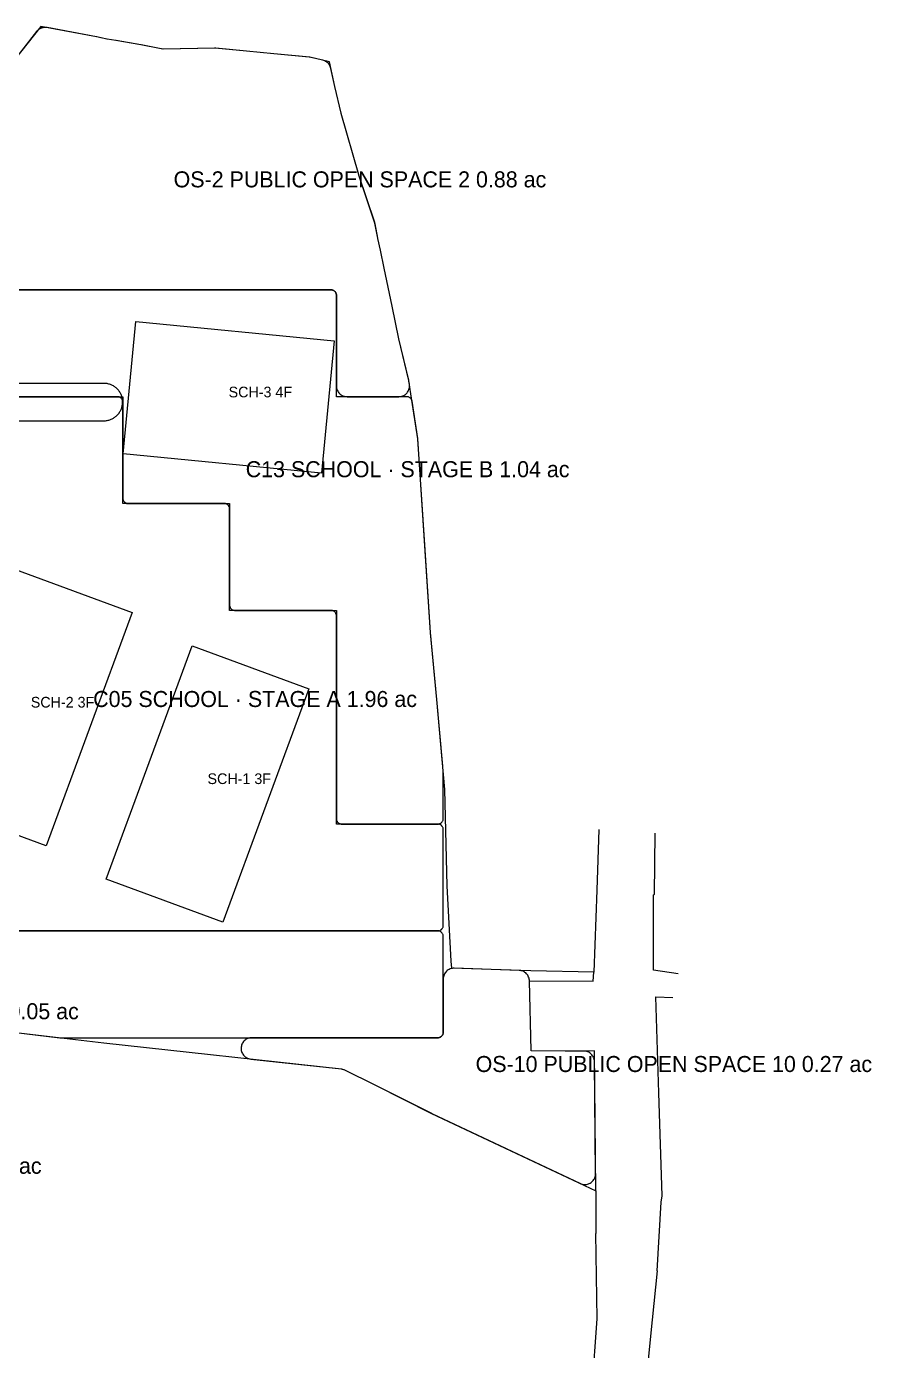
# Model space of a CAD drawing. Extents: x 32 to 940, y -21 to 684.
# Drawn here: x 782 to 940.2, y 271.4 to 519.3 of the extents above; entities that cross this region are included whole.
import ezdxf

# ---------------------------------------------------------------- set-up
doc = ezdxf.new("R2010")
doc.units = 0
for name, color, linetype, lineweight in [('BUILDING-SCHOOL', 5, 'Continuous', 0), ('GREEN-RC', 3, 'Continuous', 0), ('ROAD-EXISTING', 2, 'Continuous', 0), ('ROAD-SECONDARY', 1, 'Continuous', 0), ('SITE-BOUNDARY', 7, 'Continuous', 0), ('TEXT-PLOT', 7, 'Continuous', 0), ('TEXT-ZONE', 7, 'Continuous', 0), ('ZONE-SCHOOL', 5, 'Continuous', 0), ('ZONE-VILLAS', 2, 'Continuous', 0)]:
    doc.layers.add(name, color=color, linetype=linetype, lineweight=lineweight)

msp = doc.modelspace()

# ---------------------------------------------------------------- linework, layer by layer
at = {"layer": 'BUILDING-SCHOOL'}
for points in [[(837.18, 435.68), (800.03, 439.3), (802.45, 464.07), (839.6, 460.45)], [(801.73, 409.63), (785.65, 365.94), (763.8, 373.98), (779.88, 417.68)], [(834.82, 395.32), (818.74, 351.63), (796.89, 359.67), (812.98, 403.36)]]:
    msp.add_lwpolyline(points, close=True, dxfattribs=at)
at = {"layer": 'GREEN-RC'}
msp.add_lwpolyline([(765.06, 470), (838.98, 470), (839.02, 470), (839.05, 470), (839.15, 469.99), (839.24, 469.97), (839.34, 469.94), (839.43, 469.9), (839.51, 469.86), (839.59, 469.8), (839.67, 469.74), (839.74, 469.67), (839.8, 469.6), (839.86, 469.51), (839.9, 469.43), (839.94, 469.34), (839.97, 469.24), (839.99, 469.15), (840, 469.05), (840, 469.02), (840, 468.98), (840, 452), (840.01, 451.8), (840.04, 451.61), (840.09, 451.42), (840.15, 451.23), (840.24, 451.06), (840.34, 450.89), (840.45, 450.73), (840.59, 450.59), (840.73, 450.45), (840.89, 450.34), (841.06, 450.24), (841.23, 450.15), (841.42, 450.09), (841.61, 450.04), (841.8, 450.01), (842, 450), (851.69, 450), (851.88, 450.01), (852.08, 450.04), (852.26, 450.08), (852.45, 450.15), (852.62, 450.23), (852.79, 450.33), (852.94, 450.44), (853.09, 450.57), (853.22, 450.71), (853.34, 450.86), (853.44, 451.02), (853.52, 451.2), (853.59, 451.38), (853.64, 451.56), (853.68, 451.75), (853.69, 451.95), (853.69, 452.14), (853.66, 452.33), (853.56, 452.94), (853.54, 453.07), (851.69, 460.82), (851.69, 460.82), (851.69, 460.83), (851.69, 460.83), (851.69, 460.84), (851.68, 460.85), (851.68, 460.85), (851.68, 460.86), (850.46, 466.95), (850.46, 466.97), (848.97, 474.06), (848.97, 474.06), (848.26, 477.42), (848.25, 477.46), (847.74, 479.64), (847.74, 479.65), (847.74, 479.66), (847.74, 479.66), (847.74, 479.67), (847.74, 479.68), (847.74, 479.68), (847.73, 479.69), (847.24, 482.34), (847.17, 482.61), (844.21, 491.47), (844.21, 491.48), (844.21, 491.49), (844.21, 491.49), (844.21, 491.5), (844.2, 491.51), (844.2, 491.51), (844.2, 491.52), (840.88, 503.02), (840.87, 503.03), (840.87, 503.04), (840.87, 503.05), (840.87, 503.05), (840.87, 503.06), (840.86, 503.06), (840.86, 503.07), (840.86, 503.07), (839.69, 508.08), (839.69, 508.08), (839.69, 508.09), (839.69, 508.09), (839.69, 508.1), (838.96, 511.46), (838.91, 511.64), (838.85, 511.82), (838.76, 511.98), (838.67, 512.15), (838.55, 512.3), (838.43, 512.44), (838.29, 512.57), (838.14, 512.68), (837.98, 512.78), (837.81, 512.86), (837.64, 512.93), (837.46, 512.98), (835.18, 513.51), (834.92, 513.55), (834.92, 513.55), (828.27, 514.18), (828.27, 514.18), (823.17, 514.68), (823.16, 514.68), (817.43, 515.25), (817.19, 515.26), (807.58, 515.05), (807.55, 515.05), (807.54, 515.05), (807.54, 515.05), (807.53, 515.05), (807.5, 515.06), (807.22, 515.11), (807.21, 515.11), (807.21, 515.11), (807.21, 515.11), (807.19, 515.11), (807.19, 515.11), (807.18, 515.11), (807.18, 515.11), (803.43, 515.88), (803.37, 515.89), (798.74, 516.7), (798.69, 516.71), (797.05, 516.95), (797.05, 516.95), (797.04, 516.95), (797.03, 516.95), (797.02, 516.95), (797.02, 516.96), (797.01, 516.96), (796.99, 516.96), (795.92, 517.19), (795.9, 517.19), (795.1, 517.35), (795.07, 517.36), (785.8, 519.09), (785.61, 519.11), (785.41, 519.12), (785.21, 519.11), (785.01, 519.08), (784.82, 519.03), (784.64, 518.96), (784.46, 518.87), (784.29, 518.76), (784.14, 518.64), (783.99, 518.51), (783.86, 518.36), (778.62, 511.7)], dxfattribs=at)
msp.add_lwpolyline([(822.16, 328.01), (822.16, 327.82), (822.19, 327.62), (822.24, 327.43), (822.3, 327.25), (822.38, 327.07), (822.48, 326.9), (822.6, 326.74), (822.73, 326.6), (822.87, 326.47), (823.03, 326.35), (823.2, 326.25), (823.37, 326.16), (823.56, 326.09), (823.74, 326.04), (823.94, 326.01), (840.92, 324.15), (840.95, 324.15), (840.96, 324.15), (840.96, 324.15), (840.96, 324.15), (840.97, 324.15), (841, 324.14), (841.3, 324.07), (841.3, 324.07), (841.33, 324.06), (841.35, 324.06), (841.36, 324.05), (847.33, 321.09), (857.8, 315.85), (857.84, 315.83), (885.68, 302.71), (885.86, 302.63), (886.04, 302.58), (886.23, 302.54), (886.42, 302.52), (886.62, 302.52), (886.81, 302.53), (887, 302.57), (887.18, 302.62), (887.36, 302.69), (887.53, 302.78), (887.69, 302.88), (887.85, 303), (887.98, 303.14), (888.11, 303.28), (888.22, 303.44), (888.32, 303.61), (888.4, 303.78), (888.46, 303.96), (888.5, 304.15), (888.53, 304.34), (888.53, 304.53), (888.33, 325.53), (888.32, 325.73), (888.29, 325.92), (888.24, 326.11), (888.17, 326.29), (888.08, 326.47), (887.98, 326.64), (887.86, 326.79), (887.73, 326.94), (887.58, 327.07), (887.43, 327.18), (887.26, 327.28), (887.08, 327.36), (886.89, 327.43), (886.7, 327.47), (886.51, 327.5), (886.31, 327.51), (882.91, 327.49), (882.91, 327.49), (882.91, 327.49), (882.9, 327.49), (882.88, 327.49), (882.88, 327.49), (882.88, 327.49), (882.87, 327.49), (876.51, 327.57), (876.49, 327.57), (876.47, 327.57), (876.47, 327.58), (876.47, 327.61), (876.15, 340.59), (876.15, 340.61), (876.15, 340.61), (876.14, 340.8), (876.11, 340.99), (876.07, 341.17), (876, 341.35), (875.92, 341.53), (875.83, 341.69), (875.71, 341.85), (875.59, 341.99), (875.45, 342.13), (875.29, 342.24), (875.13, 342.34), (874.96, 342.43), (874.78, 342.5), (874.6, 342.55), (874.41, 342.59), (874.22, 342.6), (862.07, 343), (861.87, 343), (861.67, 342.98), (861.47, 342.93), (861.28, 342.87), (861.1, 342.79), (860.92, 342.69), (860.76, 342.57), (860.61, 342.44), (860.47, 342.3), (860.35, 342.14), (860.25, 341.97), (860.16, 341.79), (860.09, 341.6), (860.04, 341.4), (860.01, 341.21), (860, 341.01), (860, 331.02), (860, 330.98), (860, 330.95), (859.99, 330.85), (859.97, 330.76), (859.94, 330.66), (859.9, 330.57), (859.86, 330.49), (859.8, 330.41), (859.74, 330.33), (859.67, 330.26), (859.6, 330.2), (859.51, 330.14), (859.43, 330.1), (859.34, 330.06), (859.24, 330.03), (859.15, 330.01), (859.05, 330), (859.02, 330), (858.98, 330), (824.16, 330), (823.96, 329.99), (823.77, 329.96), (823.58, 329.91), (823.39, 329.85), (823.22, 329.77), (823.05, 329.67), (822.89, 329.55), (822.75, 329.42), (822.61, 329.27), (822.5, 329.12), (822.4, 328.95), (822.31, 328.77), (822.24, 328.59), (822.2, 328.4), (822.17, 328.21)], close=True, dxfattribs=at)
at = {"layer": 'ROAD-EXISTING'}
for points in [[(889.17, 368.99), (888.78, 357.6)], [(899.55, 356.87), (899.71, 368.29)], [(888.78, 357.6), (888.21, 342.28)], [(899.4, 356.78), (899.55, 356.87)], [(899.41, 349), (899.4, 356.78)], [(899.39, 342.64), (899.41, 349)], [(904.01, 341.98), (899.39, 342.64)], [(900.36, 319.68), (899.84, 337.66)], [(899.84, 337.66), (903.01, 337.5)], [(900.99, 300.42), (900.36, 319.68)], [(888.57, 301.35), (888.56, 293.32)], [(900.81, 299.21), (900.99, 300.42)], [(900.04, 286.34), (900.81, 299.21)], [(888.85, 277.38), (888.56, 293.32)], [(900.04, 286.34), (899.14, 277.18)], [(887.91, 264.37), (888.85, 277.38)], [(899.14, 277.18), (898.12, 267.29)]]:
    msp.add_lwpolyline(points, dxfattribs=at)
at = {"layer": 'ROAD-SECONDARY'}
msp.add_lwpolyline([(765, 445.5), (796.45, 445.5), (796.61, 445.5), (796.77, 445.51), (796.92, 445.53), (797.08, 445.56), (797.23, 445.59), (797.39, 445.63), (797.54, 445.67), (797.69, 445.72), (797.83, 445.78), (797.98, 445.85), (798.12, 445.92), (798.25, 446), (798.39, 446.08), (798.51, 446.17), (798.64, 446.27), (798.76, 446.37), (798.88, 446.48), (798.99, 446.59), (799.09, 446.7), (799.2, 446.82), (799.29, 446.95), (799.38, 447.08), (799.46, 447.21), (799.54, 447.35), (799.61, 447.49), (799.68, 447.63), (799.73, 447.78), (799.78, 447.93), (799.83, 448.08), (799.87, 448.23), (799.9, 448.39), (799.92, 448.54), (799.94, 448.7), (799.95, 448.86), (799.95, 449.01), (799.95, 449.17), (799.94, 449.33), (799.92, 449.49), (799.89, 449.64), (799.86, 449.8), (799.82, 449.95), (799.78, 450.1), (799.72, 450.25), (799.66, 450.39), (799.6, 450.54), (799.53, 450.68), (799.45, 450.81), (799.36, 450.95), (799.27, 451.07), (799.18, 451.2), (799.07, 451.32), (798.97, 451.44), (798.86, 451.55), (798.74, 451.65), (798.62, 451.75), (798.49, 451.85), (798.36, 451.94), (798.23, 452.02), (798.09, 452.09), (797.95, 452.17), (797.8, 452.23), (797.66, 452.29), (797.51, 452.34), (797.36, 452.38), (797.2, 452.42), (797.05, 452.45), (796.89, 452.47), (796.74, 452.49), (796.58, 452.5), (796.45, 452.5), (765, 452.5)], dxfattribs=at)
at = {"layer": 'SITE-BOUNDARY'}
msp.add_lwpolyline([(779.49, 331.04), (796.43, 329.02), (840.95, 324.15), (840.96, 324.15), (840.96, 324.15), (840.96, 324.15), (840.97, 324.15), (841.33, 324.06), (841.35, 324.06), (841.36, 324.05), (847.33, 321.09), (857.82, 315.84), (888.57, 301.35), (888.31, 327.52), (882.91, 327.49), (882.89, 327.49), (882.88, 327.49), (876.49, 327.57), (876.47, 327.57), (876.47, 327.58), (876.15, 340.61), (876.15, 340.63), (876.16, 340.63), (888.11, 340.59), (888.21, 342.28), (876.43, 342.53), (876.43, 342.53), (861.63, 343.02), (861.62, 343.02), (861.62, 343.03), (861.47, 344.31), (861.47, 344.32), (861.47, 344.34), (860.75, 358.42), (860.75, 358.44), (860.75, 358.45), (860.3, 376.47), (858.79, 393.31), (857.6, 405.83), (857.6, 405.85), (857.6, 405.86), (855.25, 442.12), (853.96, 450.56), (853.55, 453.01), (851.69, 460.82), (851.69, 460.84), (851.68, 460.85), (850.46, 466.96), (848.97, 474.06), (848.26, 477.44), (847.74, 479.65), (847.74, 479.67), (847.74, 479.68), (847.22, 482.48), (844.21, 491.48), (844.21, 491.5), (844.2, 491.51), (840.87, 503.03), (840.87, 503.05), (840.86, 503.06), (839.69, 508.09), (839.69, 508.09), (838.69, 512.7), (835.05, 513.54), (828.27, 514.18), (828.27, 514.18), (823.17, 514.68), (817.31, 515.27), (807.55, 515.05), (807.54, 515.05), (807.54, 515.05), (807.53, 515.05), (807.21, 515.11), (807.2, 515.11), (807.18, 515.11), (803.4, 515.89), (798.71, 516.71), (797.04, 516.95), (797.02, 516.95), (797.01, 516.96), (795.91, 517.19), (795.08, 517.35), (784.61, 519.31), (778.48, 511.52)], dxfattribs=at)
at = {"layer": 'ZONE-SCHOOL'}
for points in [[(761, 450), (799.98, 450), (800, 450), (800, 449.98), (800, 431), (800, 430.9), (800.02, 430.8), (800.04, 430.71), (800.08, 430.62), (800.12, 430.53), (800.17, 430.44), (800.23, 430.37), (800.29, 430.29), (800.37, 430.23), (800.44, 430.17), (800.53, 430.12), (800.62, 430.08), (800.71, 430.04), (800.8, 430.02), (800.9, 430), (801, 430), (819.98, 430), (820, 430), (820, 429.98), (820, 411), (820, 410.9), (820.02, 410.8), (820.04, 410.71), (820.08, 410.62), (820.12, 410.53), (820.17, 410.44), (820.23, 410.37), (820.29, 410.29), (820.37, 410.23), (820.44, 410.17), (820.53, 410.12), (820.62, 410.08), (820.71, 410.04), (820.8, 410.02), (820.9, 410), (821, 410), (839.98, 410), (840, 410), (840, 409.98), (840, 371), (840, 370.9), (840.02, 370.8), (840.04, 370.71), (840.08, 370.62), (840.12, 370.53), (840.17, 370.44), (840.23, 370.37), (840.29, 370.29), (840.37, 370.23), (840.44, 370.17), (840.53, 370.12), (840.62, 370.08), (840.71, 370.04), (840.8, 370.02), (840.9, 370), (841, 370), (859, 370), (859.1, 370), (859.2, 370.02), (859.29, 370.04), (859.38, 370.08), (859.47, 370.12), (859.56, 370.17), (859.63, 370.23), (859.71, 370.29), (859.77, 370.37), (859.83, 370.44), (859.88, 370.53), (859.92, 370.62), (859.96, 370.71), (859.98, 370.8), (860, 370.9), (860, 371), (860, 379.76), (860, 379.85), (859.91, 380.82), (858.8, 393.3), (858.79, 393.31), (857.6, 405.82), (857.6, 405.82), (857.6, 405.83), (857.6, 405.84), (857.6, 405.85), (857.6, 405.86), (856.54, 422.27), (855.25, 442.08), (855.24, 442.16), (854.18, 449.15), (854.16, 449.25), (854.13, 449.35), (854.09, 449.44), (854.04, 449.53), (853.98, 449.61), (853.91, 449.69), (853.84, 449.76), (853.76, 449.82), (853.67, 449.87), (853.58, 449.92), (853.49, 449.95), (853.39, 449.98), (853.29, 449.99), (853.19, 450), (840.02, 450), (840, 450), (840, 450.02), (840, 469), (840, 469.1), (839.98, 469.2), (839.96, 469.29), (839.92, 469.38), (839.88, 469.47), (839.83, 469.56), (839.77, 469.63), (839.71, 469.71), (839.63, 469.77), (839.56, 469.83), (839.47, 469.88), (839.38, 469.92), (839.29, 469.96), (839.2, 469.98), (839.1, 470), (839, 470), (762.8, 470)], [(761, 350), (859, 350), (859.1, 350), (859.2, 350.02), (859.29, 350.04), (859.38, 350.08), (859.47, 350.12), (859.56, 350.17), (859.63, 350.23), (859.71, 350.29), (859.77, 350.37), (859.83, 350.44), (859.88, 350.53), (859.92, 350.62), (859.96, 350.71), (859.98, 350.8), (860, 350.9), (860, 351), (860, 369), (860, 369.1), (859.98, 369.2), (859.96, 369.29), (859.92, 369.38), (859.88, 369.47), (859.83, 369.56), (859.77, 369.63), (859.71, 369.71), (859.63, 369.77), (859.56, 369.83), (859.47, 369.88), (859.38, 369.92), (859.29, 369.96), (859.2, 369.98), (859.1, 370), (859, 370), (840.02, 370), (840, 370), (840, 370.02), (840, 409), (840, 409.1), (839.98, 409.2), (839.96, 409.29), (839.92, 409.38), (839.88, 409.47), (839.83, 409.56), (839.77, 409.63), (839.71, 409.71), (839.63, 409.77), (839.56, 409.83), (839.47, 409.88), (839.38, 409.92), (839.29, 409.96), (839.2, 409.98), (839.1, 410), (839, 410), (820.02, 410), (820, 410), (820, 410.02), (820, 429), (820, 429.1), (819.98, 429.2), (819.96, 429.29), (819.92, 429.38), (819.88, 429.47), (819.83, 429.56), (819.77, 429.63), (819.71, 429.71), (819.63, 429.77), (819.56, 429.83), (819.47, 429.88), (819.38, 429.92), (819.29, 429.96), (819.2, 429.98), (819.1, 430), (819, 430), (800.02, 430), (800, 430), (800, 430.02), (800, 449), (800, 449.1), (799.98, 449.2), (799.96, 449.29), (799.92, 449.38), (799.88, 449.47), (799.83, 449.56), (799.77, 449.63), (799.71, 449.71), (799.63, 449.77), (799.56, 449.83), (799.47, 449.88), (799.38, 449.92), (799.29, 449.96), (799.2, 449.98), (799.1, 450), (799, 450), (761, 450)]]:
    msp.add_lwpolyline(points, dxfattribs=at)
at = {"layer": 'ZONE-VILLAS'}
msp.add_lwpolyline([(779.49, 331.04), (788.18, 330.01), (788.29, 330), (859, 330), (859.1, 330), (859.2, 330.02), (859.29, 330.04), (859.38, 330.08), (859.47, 330.12), (859.56, 330.17), (859.63, 330.23), (859.71, 330.29), (859.77, 330.37), (859.83, 330.44), (859.88, 330.53), (859.92, 330.62), (859.96, 330.71), (859.98, 330.8), (860, 330.9), (860, 331), (860, 349), (860, 349.1), (859.98, 349.2), (859.96, 349.29), (859.92, 349.38), (859.88, 349.47), (859.83, 349.56), (859.77, 349.63), (859.71, 349.71), (859.63, 349.77), (859.56, 349.83), (859.47, 349.88), (859.38, 349.92), (859.29, 349.96), (859.2, 349.98), (859.1, 350), (859, 350), (760.02, 350)], dxfattribs=at)

# ---------------------------------------------------------------- texts
at = {"layer": 'TEXT-PLOT'}
for s, p in [('SCH-3 4F', (819.81, 449.88)), ('SCH-2 3F', (782.76, 391.81)), ('SCH-1 3F', (815.86, 377.49))]:
    msp.add_text(s, height=2, dxfattribs=at).set_placement(p)
at = {"layer": 'TEXT-ZONE'}
for s, p in [('OS-2 PUBLIC OPEN SPACE 2 0.88 ac', (809.51, 489.19)), ('C13 SCHOOL · STAGE B 1.04 ac', (823.01, 434.93)), ('C05 SCHOOL · STAGE A 1.96 ac', (794.44, 391.91)), ('OS-P9 POCKET GARDEN 9 0.05 ac', (726.21, 333.46)), ('OS-10 PUBLIC OPEN SPACE 10 0.27 ac', (866.07, 323.58)), ('OS-P13 POCKET GARDEN 13 0.06 ac', (714.77, 304.53))]:
    msp.add_text(s, height=3, dxfattribs=at).set_placement(p)

doc.saveas('drawing.dxf')
